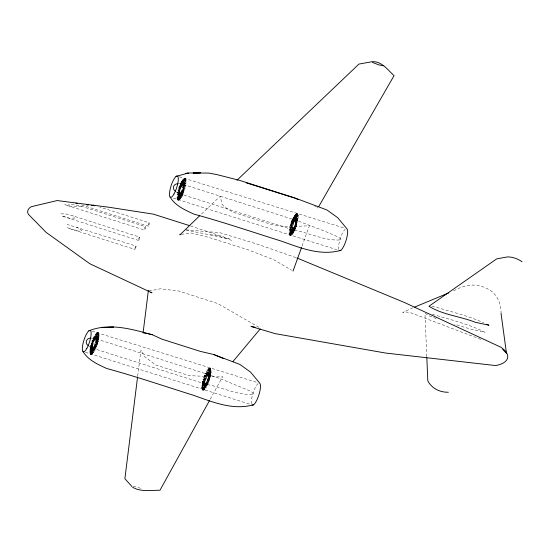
<?xml version="1.0" encoding="UTF-8"?>
<svg xmlns="http://www.w3.org/2000/svg" width="552" height="552" viewBox="0 0 552 552"><rect width="100%" height="100%" fill="white"/><g stroke="black" fill="none" stroke-linecap="round" stroke-linejoin="round"><path stroke-width="0.41" stroke-dasharray="2.76 2.07" d="M178.986 187.659L179 189.95L179.959 190.861L180.09 190.033L179.566 189.943L178.717 187.577L178.572 189.812L178.779 190.564L179.897 190.951L179.835 191.689L179.207 191.972L178.172 191.489L178.048 189.757L178.662 190.882L179.897 190.951M205.558 383.599L205.792 386.207L206.6 386.848L206.758 383.612L205.558 383.599L207.276 384.785L207.145 383.047L206.275 382.771L205.917 383.198L206.496 385.075L207.455 385.234L207.814 384.806L206.848 384.647M205.889 383.336L206.124 385.945L206.924 386.586M206.917 374.987L206.676 372.379L206.144 371.82L206.476 371.558L207.435 372.248L208.118 375.001L206.917 374.987L207.269 373.345L206.476 371.558M205.599 384.019L204.067 389.926L203.936 387.849L204.73 383.743L206.062 384.24L205.151 389.243L204.647 389.063L204.488 387.621L204.951 383.875L204.882 389.153M204.067 389.926L204.73 383.743M208.732 368.391L207.904 374.311L208.863 370.468L208.732 368.391L209.291 370.606L208.946 374.856L207.614 374.353L207.918 369.164L208.421 369.343L208.739 370.834L208.718 374.725M290.255 227.624L291.649 227.12L292.525 227.396L292.505 228.066L289.082 230.915L289.476 231.378L290.414 231.198L292.581 229.218L290.242 228.286L289.786 226.893L290.683 227.762L289.786 226.893M290.055 226.975L289.772 227.555M290.242 228.286L291.635 227.783L291.649 227.12M295.479 222.394L295.499 221.732L296.893 221.228L297.611 222.711L296.873 221.89L295.479 222.394L296.355 222.67L297.3 222.028L296.873 221.89M297.342 222.628L296.893 221.228M179.759 185.534L179.503 188.246L180.145 189.971L179.49 185.451L179.096 189.302L180.145 189.971M183.692 192.786L183.298 188.349L183.699 188.812L183.692 192.786L182.843 189.488L182.229 188.957L182.429 188.073L183.878 188.377L184.465 190.661L183.223 188.17L183.878 188.377M181.008 187.238L181.222 181.691L179.828 187.852L180.697 188.128L180.332 183.464L179.524 188.77L180.4 189.053L181.008 187.238L182.119 180.2L180.173 186.976L181.042 187.252L181.387 186.403L182.388 180.29M183.105 193.862L182.574 194.69L182.664 192.517L181.918 189.902L182.746 190.192L180.787 197.947L181.187 191.641L182.174 188.991L183.05 189.274L183.305 190.088L183.105 193.862L182.843 194.773L183.05 189.274M182.746 190.192L181.953 196.547L181.567 190.806L182.401 191.068L182.36 192.482L181.056 198.03M209.463 368.032L208.235 374.884L209.463 368.032L209.836 368.55L209.463 373.18L208.283 376.719L209.153 376.995L209.712 375.353M94.951 338.583L96.089 338.873C96.158 337.21 97.525 334.339 96.089 333.18L95.213 338.597M296.486 226.21L296.417 223.774L295.279 223.346L295.12 224.195L295.603 224.416L296.327 227.065L296.134 224.54L295.279 223.346M93.916 347.891L93.529 349.561L94.199 351.645L93.916 347.891L92.729 347.815L93.295 350.789L94.199 351.645M95.199 339.238L95.075 336.403L94.337 335.602L94.916 335.485L95.392 336.196L95.199 339.238L94.323 338.956L94.337 335.602M91.97 354.494L91.929 352.252L92.826 348.057L92.977 348.381L91.97 354.494L91.508 352.121L91.949 347.781L93.564 348.236L93.619 352.825L93.081 352.769L92.632 351.548L92.688 347.96M95.42 338.783L97.145 332.628L96.29 339.066L94.682 338.611L95.227 334.215L95.765 334.27C96.151 338.135 95.875 343.406 95.496 334.298L95.227 334.215M97.145 332.628L96.29 339.066M202.267 389.719L204.461 382.343L205.337 382.619L205.296 383.323L202.267 389.719L204.461 382.343M202.536 389.809L202.308 389.015M208.283 376.719L210.843 369.495L210.402 372.924L209.215 376.257L208.339 375.974L210.533 368.598L209.732 374.428M208.339 375.974L210.533 368.598M291.649 221.345L291.711 224.678L292.94 225.54L293.16 224.643L292.18 222.518L292.139 220.538L291.649 221.345L292.139 220.538M291.877 220.448L291.932 223.781L293.209 224.616L293.843 222.822L293.905 216.929L293.312 217.73L291.856 226.168L292.726 226.451L292.884 225.595L292.187 225.313L291.077 222.539L291.001 224.981L291.856 226.168M295.258 229.066L295.065 224.25L296.072 225.043L295.527 229.149L295.065 224.25M90.935 354.142L91.818 347.415L92.77 348.174L91.28 354.708L90.935 354.142L91.28 354.708M293.008 222.573L294.526 215.466L294.23 222.021L293.878 222.849L293.008 222.573L294.526 215.466M294.126 226.941L292.87 234.138L294.996 227.224L294.126 226.941L293.774 227.769L292.601 234.055M293.008 218.613L292.85 220.862L293.485 223.712L292.657 223.429L292.401 222.504L292.739 218.53M90.1 353.045L90.3 353.866L92.563 347.249L92.632 346.511L91.756 346.235L90.1 353.045L90.3 353.866M99.07 334.284L96.538 340.563L98.132 332.539L95.613 339.052L95.62 339.673L96.496 339.949L98.815 333.256L95.682 339.597L95.613 340.336L96.483 340.612L96.027 343.158L95.158 342.882L95.668 340.28L98.801 334.202L98.932 335.112L97.186 339.894L96.4 341.391L95.53 341.108L98.877 335.582L98.035 338.935L96.248 342.247L95.379 341.971L99.049 337.355L96.027 343.158M98.546 333.173L98.09 336.472L96.483 340.612M98.746 333.994L98.815 333.256M179.207 191.972L178.6 191.62L178.317 189.847M182.677 187.093L182.74 186.355L184.244 186.348L184.851 186.7L185.127 188.473L183.519 186.88L184.782 187.438L185.127 188.473M184.244 186.348L183.616 186.631L183.547 187.369L184.175 187.087M184.858 188.391L185.196 187.735M206.027 388.084L205.406 386.98L205.517 383.737L205.054 385.441L205.468 388.084L206.027 388.084L206.393 384.013L204.571 383.433L203.343 390.285L205.441 383.709M210.843 369.495L209.056 375.146L207.283 374.58L207.041 370.323L207.6 370.323L208.111 371.392L208.152 374.863M207.283 374.58L207.745 372.883L207.331 370.233M203.343 390.285L204.571 383.433M210.367 368.771L209.194 375.636L208.325 375.36L208.29 374.78L210.07 368.101L210.367 368.771L210.07 368.101M291.201 226.41L292.67 226.527L292.581 227.3L290.559 226.672L290.373 224.712L291.856 226.617L290.649 225.899L290.373 224.712M290.642 224.802L290.283 225.485M291.111 227.182L291.711 227.024L291.801 226.251M295.334 223.27L295.423 222.497L296.672 222.546L297.031 224.892L296.479 223.622L295.334 223.27L296.583 223.318L295.927 223.112M296.762 224.802L296.569 222.849L296.017 222.339M180.601 183.547L180.097 186.576L180.4 189.053M181.408 186.445L182.995 179.055L180.538 186.169L181.408 186.445L181.774 185.679L183.264 179.138M182.036 191.875L180.187 199.182L180.801 192.365L181.166 191.592L182.036 191.875L180.187 199.182M137.69 376.091L140.891 350.444L141.395 350.14M90.438 353.791L91.749 346.897L92.619 347.173L92.632 347.794L90.721 354.501L90.438 353.791L90.721 354.501M93.564 348.236L93.067 349.94L93.35 352.852M91.204 354.232L92.688 347.698M97.835 332.414L96.427 339.425L95.475 338.673L97.835 332.414L96.427 339.425M201.956 388.822L204.523 381.604L205.392 381.88L205.282 382.681L201.956 388.822L204.523 381.604M202.225 388.905L202.073 388.022M292.463 219.434L292.339 224.34M294.395 230.991L294.796 225.175L295.665 225.457L295.658 226.313L294.664 231.074L294.796 225.175M293.381 221.8L295.382 214.438L294.623 221.338L294.25 222.077L293.381 221.8L295.382 214.438M293.754 227.721L292.015 235.159L294.623 227.997L293.754 227.721L293.381 228.459L291.746 235.076M89.914 351.928L90.052 352.838L92.715 345.738L91.839 345.455L90.052 352.838M98.801 334.202L98.932 335.112M182.484 188.011L182.615 187.176L183.361 187.342M183.354 188.287L183.492 187.459L184.016 187.549L184.465 190.661M184.195 190.578L184.596 189.833M207.849 374.449L208.152 369.253M202.701 389.636L204.475 382.964L205.351 383.24L203.005 390.298L202.701 389.636L203.005 390.298M202.736 390.216L204.475 382.964M210.098 368.681L208.325 375.36M291.346 222.622L290.918 223.387M296.058 226.975L296.217 226.127M181.491 181.774L180.697 188.128M181.953 196.547L182.436 191.089M181.787 185.748L184.078 178.379L183.436 178.958L180.918 185.472L181.787 185.748L182.167 185.086L184.078 178.379M181.656 192.572L179.372 199.941L180.407 192.958L180.787 192.296L181.656 192.572L179.372 199.941M90.707 353.88L92.619 347.173M98.401 332.621L96.496 339.949M201.818 387.552L204.654 380.77L205.523 381.046L205.344 381.915L201.818 387.552L204.654 380.77M202.087 387.635L201.997 386.683M208.152 377.554L211.25 370.854L209.022 377.83L208.152 377.554L210.981 370.772M293.636 216.846L292.657 223.429M293.498 232.675L294.478 226.085L295.348 226.361L295.189 227.534L293.767 232.758L294.478 226.085M293.761 221.138L296.169 213.817L295.003 220.793L294.63 221.414L293.761 221.138L296.169 213.817M293.374 228.376L290.959 235.704L291.601 235.166L294.244 228.652L293.374 228.376L293.002 228.997L290.959 235.704M89.9 350.485L89.969 351.452L92.867 344.876L91.998 344.6L89.969 351.452M98.877 335.582L98.946 336.554M183.423 192.703L183.892 191.903M182.167 185.175L184.803 178.034L184.161 178.475L181.297 184.899L182.167 185.175L182.533 184.651L184.803 178.034M181.277 193.145L178.648 200.286L180.042 193.393L180.407 192.869L181.277 193.145L178.648 200.286M90.369 353.128L92.632 346.511M202.073 384.102L204.095 380.549L204.813 379.852L205.723 380.149L202.129 386.041L202.101 385.054L205.109 378.948L205.979 379.224L205.689 380.128L202.073 384.102L203.371 381.17L205.109 378.948M202.129 386.041L202.101 385.054M204.847 379.873L201.859 385.958M207.952 378.451L211.216 372.448L208.822 378.727L207.952 378.451L207.386 380.287L208.263 380.563L210.622 376.347L207.718 379.417L208.566 379.652L209.857 377.285L211.002 374.304L207.987 378.465L210.947 372.365M294.133 220.621L296.859 213.61L295.368 220.414L295.003 220.897L294.133 220.621L296.859 213.61M293.002 228.901L290.276 235.911L290.904 235.518L293.871 229.177L293.002 228.901L292.636 229.377L290.276 235.911M90.059 348.774L90.066 349.768L92.826 344.876L93.681 342.137L92.812 341.86L90.5 345.662L93.343 342.985L92.488 342.764L92.011 343.413L90.066 347.753L93.053 343.937L92.212 343.689L90.059 348.774L93.088 343.965M90.066 349.768L90.328 348.857M98.78 337.272L98.787 338.266M182.526 184.761L185.403 178.11L183.616 180.366L181.656 184.485L182.526 184.761L182.878 184.389L185.403 178.11M179.717 193.531L177.309 199.617L178.6 198.009L179.697 193.655L180.049 193.283L180.918 193.559L178.041 200.21L180.587 193.807L178.986 193.338L177.088 197.575M90.183 352.01L92.715 345.738M202.336 384.185L202.363 383.198M207.697 379.369L209.429 377.147L210.733 374.215M294.485 220.255L297.418 213.831L295.693 220.213L294.485 220.255L297.418 213.831M90.335 347.843L91.66 345.021L93.364 343.04M95.758 344.082L98.78 339.287L95.192 342.909L94.882 343.806L95.758 344.082L96.448 343.503L98.78 339.287M98.511 339.197L98.47 340.177M181.684 196.457L182.263 195.649M293.905 216.929L293.312 217.73M302.082 246.026L309.375 225.816L285.646 226.665L271.825 224.581L233.254 212.306L224.581 206.993L221.911 203.992L220.241 196.188L200.969 214.542M182.857 184.513L185.865 178.62L185.286 178.738L182.885 182.443L181.987 184.237L182.857 184.513L185.865 178.62M180.587 193.807L177.578 199.707M90.169 350.568L92.867 344.876M99.146 335.671L96.448 341.364M202.453 382.06L204.771 378.368L206.289 378.313L205.951 379.183L202.453 382.06L205.413 378.03M202.715 382.143L202.784 381.19M207.386 380.287L208.994 378.838L210.353 376.264M296.155 220.51L294.802 220.069L296.514 216.191L297.528 214.624L298.101 214.562L295.672 220.345M90.77 345.752L92.129 343.316L93.681 342.137M95.434 344.986L98.346 341.377L95.731 343.717L94.903 343.861L94.564 344.71L96.041 344.772L98.346 341.377M98.077 341.288L98.008 342.226M180.787 197.947L181.401 197.181M294.796 215.549L294.175 216.287M179.2 193.49L180.304 193.876C179.393 195.339 178.876 198.492 177.006 198.706L179.434 193.6M99.049 337.355L96.29 342.247M202.977 379.9L205.22 377.119L206.634 377.437L206.269 378.237L205.517 378.134L202.977 379.9L205.758 377.161M203.246 379.99L203.343 379.1M207.041 381.163L207.4 380.356L210.091 378.506L208.235 381.404L207.041 381.163L208.47 380.535L209.822 378.417M292.063 229.459L289.303 234.034L290.704 233.006L292.933 229.735L291.808 229.425L289.324 234.089M94.04 341.288L92.881 340.915L91.08 343.489L93.171 341.895L93.674 342.061L94.04 341.288L93.536 341.122L91.342 343.572M94.923 345.793L94.206 345.559L94.571 344.786L95.945 345.228L97.773 343.551L95.289 345.021M97.504 343.461L97.138 344.234L97.773 343.551M179.917 199.093L180.545 198.409M295.651 214.528L295.016 215.177M178.041 200.21L180.918 193.559M182.505 184.278L183.588 184.706L186.307 180.808L185.824 180.573L184.741 181.387L182.719 184.43M203.647 377.72L204.944 376.133L205.71 375.953L207 376.643L206.627 377.347L205.337 376.657L204.571 376.837L203.647 377.72L205.993 376.864L205.337 376.657M203.909 377.803L204.019 377.016M205.758 377.064L206.131 376.367L205.71 375.953M207.462 381.667L209.429 380.687L207.745 382.577L206.676 381.956L207.048 381.253L208.118 381.874L207.048 381.253M207.09 382.363L207.856 382.184L209.16 380.604M289.71 235.683L292.312 229.577L292.65 229.259L289.71 235.683L291.497 233.586L293.519 229.535L291.58 228.562M295.472 220.441L297.259 217.619L298.425 216.991L296.348 220.717L295.279 220.227L296.065 218.771L297.963 216.701L298.425 216.991M291.656 229.08L289.172 232.82L290.49 232.247L292.726 229.563L291.656 229.08L293.202 229.729L291.042 233.462L289.303 235.042L292.029 229.597L290.621 233.33L289.303 235.042M291.849 229.287L289.172 232.82M210.229 399.22L222.684 376.65L220.193 376.968L189.246 375.664L155.857 365.038L145.038 356.992L140.891 350.444M139.415 237.022L138.669 238.34L138.31 240.072L138.697 240.486L139.442 239.168L139.801 237.436L139.415 237.022L73.05 215.901L66.074 213.969L59.692 213.783M145.286 226.617L144.548 227.935L144.189 229.666L144.569 230.08L145.314 228.763L145.673 227.031L145.286 226.617L81.503 206.317L77.052 205.192L68.344 204.261M135.806 246.013L134.709 249.062L135.088 249.476L136.192 246.427L135.806 246.013L67.144 224.45M148.957 222.718L147.853 225.768L148.24 226.182L148.985 224.864L149.344 223.132L148.957 222.718L99.684 207.034M92.15 340.653L91.777 341.315L92.943 340.674L94.04 341.184L94.413 340.522L93.385 339.784L92.15 340.653L94.04 339.991M92.046 341.398L92.419 340.736M97.069 345.724L95.8 347.111L93.833 346.325L94.206 345.662L95.448 346.47L97.069 345.724L94.792 346.263L95.448 346.47M95.075 347.132L94.702 346.601L95.075 345.938M96.8 345.642L96.697 346.387M179.103 199.858L179.745 199.279M182.27 184.168C183.402 182.74 184.237 179.745 186.176 179.524C180.614 189.191 183.133 183.264 186.176 179.524M296.438 213.9L295.796 214.438M183.692 185.168L184.327 183.554L186.114 182.084L183.692 185.168L182.671 184.568L184.865 182.346L186.114 182.084M179.752 193.152L178.006 195.518L176.916 195.829L178.882 192.876L179.752 193.152L178.158 195.843L177.337 196.236L176.916 195.829M204.412 375.588L205.661 375.312L204.412 375.588L205.613 374.601L207.759 375.401L207.4 375.829L206.531 375.553L205.951 373.669L205.254 373.594L205.613 373.166L206.731 373.38L207.759 375.401M204.682 375.671L204.785 375.015M206.303 373.242L207.379 375.953L207.007 376.533L206.137 376.25L206.51 375.677L205.613 374.601M207.566 383.143L208.656 382.819L207.193 383.716L206.289 382.646L206.662 382.067L207.538 382.343L207.987 383.281L206.945 382.833L206.662 382.067M207.193 383.716L208.387 382.729M297.832 214.473L294.802 220.069M295.423 220.579L297.142 218.454L298.19 218.309L296.424 221.228L295.423 220.579L296.3 220.855M295.555 220.952L297.273 218.833L298.322 218.689M291.704 228.942L289.986 231.06L289.207 231.295M298.08 215.515L295.072 220.062L296.852 216.646L297.825 215.48L298.349 215.597L295.941 220.338M178.379 200.203L179.014 199.762M94.426 340.405L94.792 339.88L93.999 338.528L92.577 339.218L93.626 339.059L94.426 340.405L93.55 340.129L93.205 338.921L93.626 339.059M92.846 339.307L93.999 338.528M93.454 346.966L93.819 346.442L94.689 346.718L95.489 348.064L96.276 347.815L95.116 348.595L93.895 347.919L93.454 346.966L94.323 347.242L95.116 348.595M94.323 347.242L94.689 346.718M96.276 347.815L95.903 348.346M297.128 213.693L296.493 214.086M177.275 198.796L180.304 193.876M183.719 185.782L183.637 185.299L185.279 183.692L186.045 184.271L185.355 184.175L183.719 185.782L182.767 185.023L183.747 184.106L184.851 183.561L185.969 183.788M179.724 192.538L178.089 194.145L177.13 193.966L177.213 194.449L178.172 194.628L179.807 193.021L179.724 192.538L178.855 192.262L177.661 194.007L177.13 193.966M97.407 344.324L95.579 346L94.206 345.559M206.531 375.553L206.883 375.125M206.496 385.075L207.545 384.723M295.555 221.614L295.499 221.083L297.086 219.744L297.99 220.089L298.045 220.621L297.142 220.276L295.555 221.614L296.424 221.89L297.569 220.414L297.142 220.276M291.573 227.9L289.993 229.239L289.351 228.983L289.407 229.515L290.469 229.908L292.505 228.714L292.45 228.183L291.573 227.9L291.635 228.431L290.048 229.77M177.772 200.121L178.393 199.838M93.44 337.293L93.785 336.92L94.696 337.244L95.165 339.376L94.813 339.749L93.944 339.473L93.923 337.479L93.44 337.293L94.351 337.617L94.813 339.749M93.709 337.375L94.054 337.003M93.081 347.47L93.426 347.098L94.302 347.374L94.765 349.506L95.406 349.747L95.061 350.12L93.992 349.747L93.378 348.74L93.081 347.47L93.95 347.753L94.302 347.374M94.792 350.037L95.406 349.747M297.687 213.921L297.079 214.148M177.358 197.664L179.29 195.304L179.855 193.614L177.358 197.664L176.875 197.43M185.127 185.12L183.719 185.044L182.795 185.624L182.802 186.245L183.671 186.528L183.664 185.9L185.127 185.12L185.665 186.321L184.713 185.603L185.665 186.321M183.671 186.528L185.134 185.741M179.773 191.792L179.069 192.441L177.882 192.441L178.903 191.516L179.773 191.792L179.779 192.42L178.317 193.2L177.516 191.917L178.31 192.579M179.027 190.675L178.613 191.026L179.269 191.233M206.745 371.641L206.144 371.82M177.309 199.617L177.896 199.5M93.93 351.555L94.516 351.438M298.101 214.562L297.528 214.624M413.048 307.754L402.712 312.48L405.099 311.77L411.385 313.025L482.503 340.004M453.654 290.863C463.79 285.087 475.9 282.583 486.609 288.406C496.703 292.788 501.271 303.007 501.064 313.577M207.6 370.323L207.041 370.323M96.007 347.732L95.061 347.932L95.489 348.064M181.27 234.317L191.675 233.082L208.835 237.422L248.234 249.835L274.151 259.93L291.622 270.225M81.503 206.317L78.184 206.814L70.463 206.2L64.825 204.695L144.569 230.08M177.006 198.706L177.544 198.768M93.081 352.769L93.619 352.825M148.867 290.469L156.244 289.786L160.232 288.786L178.6 290.98L217.888 303.593L260.71 328.337M179.221 189.757L180.09 190.033M186.114 229.832L219.979 232.737L257.536 244.198L296.051 257.674M178.786 183.726L182.043 184.03L297.052 220.634L324.383 231.012L337.776 236.822L339.659 238.078L341.032 239.865C325.169 241.321 309.21 232.758 293.657 230.018L178.648 193.414L175.867 191.799M91.625 338.128L94.875 338.431L209.891 375.036L223.643 380.017L250.615 391.223L252.499 392.479L253.872 394.266C238.002 395.722 222.042 387.159 206.496 384.42L91.48 347.815L88.706 346.201M289.055 234.007L289.572 234.124M431.823 306.243L433.9 306.519C450.577 311.763 467.923 315.447 483.814 322.927M210.395 234.71L216.605 235.573L233.482 240.948M133.246 486.257L139.297 487.844L141.885 489.203M186.065 230.025L229.246 238.823L190.316 225.865M67.316 227.452L69.58 228.625L78.55 231.184L81.682 230.343L76.687 227.196M432.347 314.254C450.08 319.608 468.337 323.879 484.973 332.263L471.511 329.351L454.379 324.217M179.31 176.771L344.531 228.142M92.143 331.172L257.363 382.543M173.418 198.12L336.734 249.69M85.429 352.259L250.394 404.347M297.825 215.48L298.349 215.597M185.824 180.573L183.588 184.706M186.265 182.408L185.845 182.001M186.045 184.271L185.7 183.706M297.086 219.744L297.99 220.089M182.671 184.568L183.54 184.844M185.651 185.693L185.396 186.231M182.767 185.023L183.637 185.299M295.499 221.083L296.369 221.359M182.795 185.624L183.664 185.9M295.499 221.732L296.369 222.007M182.74 186.355L183.616 186.631M295.423 222.497L296.293 222.773M182.615 187.176L184.016 187.549M179.083 190.585L179.959 190.861M291.711 227.024L292.581 227.3M178.958 191.413L179.835 191.689M291.635 227.783L292.505 228.066M178.91 192.137L179.779 192.42M291.635 228.431L292.505 228.714M178.938 192.745L179.807 193.021M177.523 192.538L178.317 193.2M179.034 193.2L179.904 193.476M289.351 228.983L290.414 229.377L289.993 229.239M289.407 229.515L289.621 229.066M289.082 230.915L289.476 231.378M288.979 232.613L289.441 232.903M81.572 204.958L148.24 226.182M138.697 240.486L61.727 215.984L69.69 218.226L74.886 218.033L73.05 215.901M69.58 228.625L135.088 249.476M97.918 332.89L97.566 332.325M97.297 332.953L96.876 332.545M98.408 333.249L98.132 332.539M96.572 333.415L96.089 333.18M205.613 373.166L205.523 373.683L206.379 373.807L205.951 373.669M207.566 374.497L208.442 374.773M94.64 338.755L95.51 339.031M207.242 374.725L208.118 375.001M94.295 339.094L95.165 339.376M93.923 339.597L94.792 339.88M206.51 375.677L207.379 375.953M93.543 340.246L94.413 340.522M206.131 376.367L207 376.643M93.667 340.653L93.012 340.446L94.04 341.184M93.674 342.061L92.798 341.778M206.676 381.956L207.545 382.232M93.833 346.325L94.702 346.601M206.289 382.646L207.166 382.922M205.917 383.198L206.786 383.474M92.729 347.815L93.605 348.091M205.234 383.826L206.103 384.102M93.295 348.264L92.156 347.974C92.281 349.74 91.266 352.659 92.764 353.86C93.736 341.978 92.046 350.313 92.764 353.86M203.895 389.664L204.337 390.009M203.239 389.857L203.612 390.367M95.945 345.228L95.441 345.069L95.075 345.835L95.579 346M436.252 318.545L429.884 316.213L424.971 313.301L426.806 356.958M95.061 350.12L94.42 349.878L93.95 347.753M207.918 369.164L208.421 369.343M204.647 389.063L205.151 389.243M314.799 206.282L316.227 206.855M292.015 225.319L291.159 224.126L291.077 222.539M205.24 375.181L206.137 376.25M96.089 338.873L96.358 333.263M317.11 207.255L317.848 208.083M297.928 218.226L298.052 218.599M177.399 194.049L177.482 194.532M206.275 382.771L206.4 383.868M297.721 220L297.776 220.531M177.785 191.999L177.792 192.627M338.721 249.442A11.578 3.05 -72.3 0 1 340.253 238.581A11.578 3.05 -72.3 0 1 345.297 229.087M251.553 403.843A11.578 3.05 -72.3 0 1 253.085 392.989A11.578 3.05 -72.3 0 1 258.129 383.488"/><path stroke-width="0.83" d="M137.579 376.947L124.883 478.681L131.99 486.595M143.085 332.863L148.385 290.38M293.036 271.08L301.495 247.641M209.401 400.724L159.983 490.245C150.903 490.155 140.919 492.163 132.653 487.278M318.704 206.593L394.052 75.631C387.897 70.097 381.315 60.637 371.827 61.755L358.952 64.066L236.967 180.256M232.875 361.65L260.164 328.985M179.959 234.828L199.727 215.728M414.642 307.091L448.879 292.85M179.835 234.676L180.228 234.531M176.019 176.433L188.356 172.976L208.78 173.066L216.929 174.611L239.623 180.373L295.382 198.12L326.984 210.001L337.734 217.709L347.001 228.907A11.578 3.05 -72.3 0 1 345.455 242.218A11.578 3.05 -72.3 0 1 339.197 250.463M88.858 330.834C109.386 322.471 132.156 329.247 152.428 334.767L152.462 334.774M189.495 225.602L153.387 214.155L109.034 207.262L57.194 200.555L31.312 206.696C28.518 208.063 26.42 211.299 28.373 214.279L46.147 232.392L89.845 263.752L151.972 292.843L150.834 292.167M178.151 183.795C173.673 183.236 171.486 188.763 175.357 191.185M90.983 338.197C86.505 337.638 84.325 343.165 88.189 345.587M340.901 250.284C320.277 256.342 299.743 247.565 280.554 240.858C251.712 231.84 223.098 222.049 193.931 214.121C184.975 209.988 175.446 205.882 170.133 197.085M253.734 404.685C233.117 410.743 212.575 401.966 193.386 395.26C164.551 386.241 135.937 376.45 106.771 368.522C97.807 364.389 88.285 360.283 82.966 351.486M188.349 173.245L185.81 173.342L188.273 173.252M193.414 173.038L200.604 172.776L193.207 173.059M102.023 327.612L113.443 327.177L101.934 327.619M91.404 205.399L94.489 205.641M448.376 392.251C439.992 392.396 431.843 388.587 427.814 380.887L426.848 357.813M86.664 204.875L88.285 205.102M383.778 65.743L379.169 64.998L372.49 62.445M143.699 332.946L147.211 333.622M255.052 327.232L250.946 326.418L275.193 333.656L385.731 353.066L495.606 365.562C508.426 363.347 512.587 355.164 500.774 347.167L404.236 302.399L296.866 257.957M93.288 205.227L94.813 205.558M75.879 203.15L77.342 203.467M148.578 333.891L152.428 334.767L161.688 339.08L200.252 351.355L213.507 354.453L239.823 364.403L250.567 372.11L259.833 383.309A11.578 3.05 -72.3 0 1 258.295 396.619A11.578 3.05 -72.3 0 1 252.036 404.864M246.123 182.809L293.802 197.809M294.526 198.051L298.432 199.638M213.507 354.453L223.753 358.669M486.747 324.245L488.941 325.238L475.479 322.327C460.368 316.337 442.959 314.923 428.938 306.277L496.703 258.867L507.564 256.894C512.732 256.928 517.852 258.743 522.033 261.772M502.651 349.354L506.46 353.266L501.064 313.577M173.99 193.993A11.185 2.946 -72.3 0 0 177.668 176.254A11.185 2.946 -72.3 0 0 170.044 189.757A11.185 2.946 -72.3 0 0 173.99 193.993M86.823 348.395A11.185 2.946 -72.3 0 0 90.5 330.655A11.185 2.946 -72.3 0 0 82.876 344.158A11.185 2.946 -72.3 0 0 86.823 348.395"/></g></svg>
